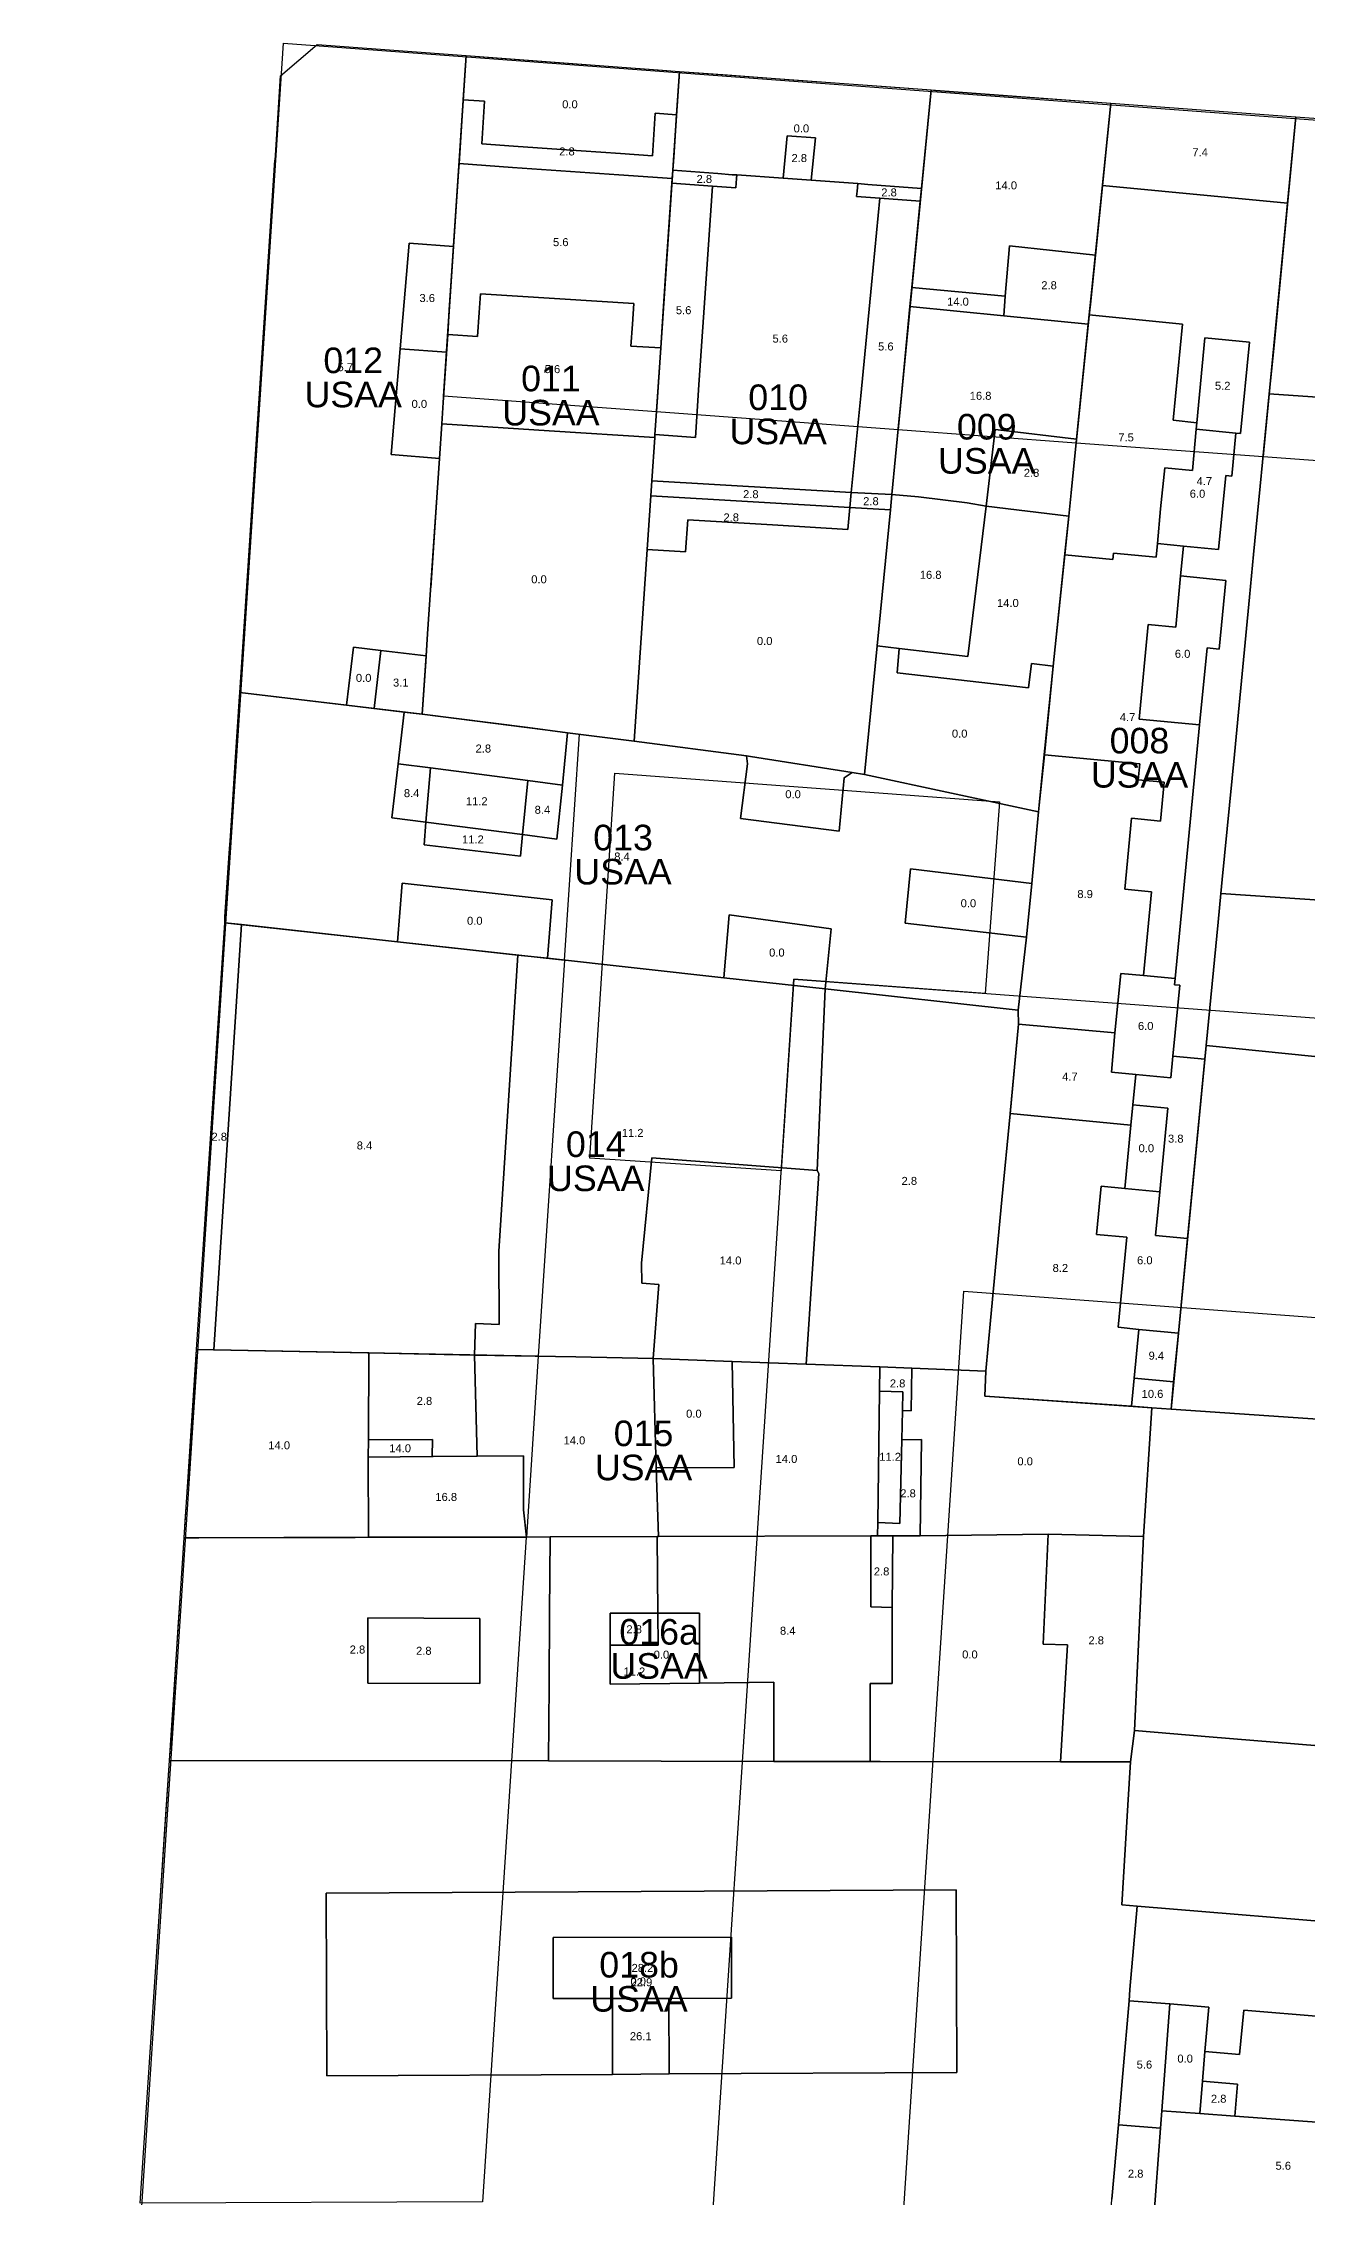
# Model space of a CAD drawing. Header units: metres. Extents: x 6369871 to 6369992, y 6169898 to 6170070.
# Drawn here: x 6369870.7 to 6369930, y 6169969.3 to 6170070.3 of the extents above; entities that cross this region are included whole.
import ezdxf
from ezdxf.enums import TextEntityAlignment as Align

# ---------------------------------------------------------------- set-up
doc = ezdxf.new("R2010")
doc.units = ezdxf.units.M
doc.linetypes.add('DASHED', pattern=[10, 5, -5])
for name, color, linetype, true_color in [('banda_minima', 1, 'Continuous', 0xe41a1c), ('ldf', 7, 'Continuous', 0x000000), ('lfi', 141, 'Continuous', 0x3579b1), ('lib', 2, 'Continuous', 0xffd306), ('manzanas', 250, 'Continuous', 0x404040), ('parcelas', 252, 'Continuous', 0x606060), ('parcelas_etiquetas', 252, 'Continuous', 0x606060), ('tejido', 8, 'Continuous', 0x808080), ('Tronera SI', 141, 'Continuous', 0x3579b1)]:
    doc.layers.add(name, color=color, linetype=linetype, true_color=true_color)
doc.styles.add('ArialBold', font='Arial.ttf')

msp = doc.modelspace()

# ---------------------------------------------------------------- linework, layer by layer
at = {"layer": 'banda_minima', "color": 1, "linetype": 'DASHED', "ltscale": 5}
for points in [[(6369879.96, 6170039.84), (6369881.86, 6170068.74), (6369883.58, 6170070.2), (6369890.57, 6170069.68), (6369888.51, 6170038.82), (6369879.96, 6170039.84)], [(6369889.5, 6170053.72), (6369890.57, 6170069.68), (6369900.57, 6170068.94), (6369899.49, 6170052.98), (6369889.5, 6170053.72)], [(6369899.49, 6170052.98), (6369900.57, 6170068.94), (6369912.36, 6170068.07), (6369910.81, 6170052.14), (6369899.49, 6170052.98)], [(6369910.81, 6170052.14), (6369912.36, 6170068.07), (6369920.79, 6170067.45), (6369919.16, 6170051.52), (6369910.81, 6170052.14)], [(6369919.16, 6170051.52), (6369920.79, 6170067.45), (6369929.46, 6170066.81), (6369927.92, 6170050.88), (6369919.16, 6170051.52)], [(6369927.92, 6170050.88), (6369929.46, 6170066.81), (6369951.51, 6170065.17), (6369950.2, 6170049.23), (6369927.92, 6170050.88)], [(6369879.25, 6170029.04), (6369879.96, 6170039.84), (6369888.51, 6170038.82), (6369895.86, 6170037.88), (6369895.16, 6170027.29), (6369879.25, 6170029.04)], [(6369893.94, 6170008.74), (6369877.93, 6170009.05), (6369879.25, 6170029.04), (6369895.17, 6170027.29), (6369893.94, 6170008.74)], [(6369893.94, 6170008.74), (6369893.39, 6170000.26), (6369877.35, 6170000.23), (6369877.93, 6170009.05), (6369893.94, 6170008.74)], [(6369876.66, 6169989.79), (6369877.35, 6170000.23), (6369893.38, 6170000.26), (6369892.69, 6169989.77), (6369876.66, 6169989.79)], [(6369891.33, 6169969.11), (6369875.29, 6169969.04), (6369876.66, 6169989.79), (6369892.69, 6169989.77), (6369891.33, 6169969.11)]]:
    msp.add_lwpolyline(points, dxfattribs=at)
at = {"layer": 'ldf'}
for points in [[(6369898.44, 6170037.55), (6369895.32, 6170037.95), (6369893.45, 6170038.19), (6369888.51, 6170038.82)], [(6369909.24, 6170036), (6369908.66, 6170036.09), (6369903.9, 6170036.84), (6369903.71, 6170036.87), (6369898.44, 6170037.55)], [(6369917.39, 6170034.24), (6369909.24, 6170036)], [(6369917.39, 6170034.24), (6369917.25, 6170032.75), (6369917.08, 6170030.88), (6369916.84, 6170028.37), (6369916.44, 6170024.95)], [(6369916.44, 6170024.95), (6369916.46, 6170024.3), (6369916.06, 6170020.09), (6369915.68, 6170016.06), (6369915.15, 6170010.4), (6369914.93, 6170008.04)], [(6369923.61, 6170006.26), (6369922.71, 6170006.32), (6369921.84, 6170006.38), (6369914.88, 6170006.86)], [(6369922.31, 6170000.29), (6369921.9, 6169991.19), (6369921.71, 6169989.73)], [(6369921.3, 6169983.02), (6369921.59, 6169987.7), (6369921.71, 6169989.73), (6369921.9, 6169991.19)], [(6369920.77, 6169968.32), (6369920.84, 6169969.23), (6369921.14, 6169972.72), (6369921.24, 6169973.82), (6369921.35, 6169975.13), (6369921.64, 6169978.53), (6369921.68, 6169979.06), (6369922.02, 6169982.96)]]:
    msp.add_lwpolyline(points, dxfattribs=at)
at = {"layer": 'lfi'}
msp.add_lwpolyline([(6369905.92, 6170026.4), (6369960.8, 6170022.32), (6369952.38, 6169941), (6369900.29, 6169940.41), (6369905.92, 6170026.4)], dxfattribs=at)
at = {"layer": 'lib'}
msp.add_lwpolyline([(6369913.9, 6170011.78), (6369950.48, 6170009.05), (6369944.87, 6169954.84), (6369910.14, 6169954.45), (6369913.9, 6170011.78)], dxfattribs=at)
at = {"layer": 'manzanas'}
msp.add_lwpolyline([(6369882, 6170070.27), (6369991.75, 6170062.1), (6369974.92, 6169899.46), (6369870.73, 6169898.29), (6369882, 6170070.27)], dxfattribs=at)
at = {"layer": 'parcelas'}
for points in [[(6369881.22, 6170058.99), (6369881.62, 6170065.02), (6369881.86, 6170068.74), (6369883.58, 6170070.2), (6369890.57, 6170069.68), (6369890.43, 6170067.61), (6369890.3, 6170065.61), (6369890.23, 6170064.62), (6369890.21, 6170064.25), (6369889.97, 6170060.73), (6369889.94, 6170060.27), (6369889.77, 6170057.76), (6369889.7, 6170056.61), (6369889.48, 6170053.42), (6369889.42, 6170052.42), (6369889.31, 6170050.8), (6369888.76, 6170042.58), (6369888.67, 6170041.29), (6369888.51, 6170038.82), (6369887.66, 6170038.92), (6369884.56, 6170039.29), (6369879.96, 6170039.84), (6369881.22, 6170058.99)], [(6369890.23, 6170064.62), (6369890.3, 6170065.61), (6369890.43, 6170067.61), (6369890.57, 6170069.68), (6369891.57, 6170069.61), (6369895.32, 6170069.33), (6369899.57, 6170069.02), (6369900.57, 6170068.94), (6369900.43, 6170066.91), (6369900.3, 6170064.92), (6369900.25, 6170064.31), (6369900.23, 6170063.92), (6369900.21, 6170063.71), (6369899.93, 6170059.59), (6369899.76, 6170056.99), (6369899.69, 6170055.99), (6369899.58, 6170054.4), (6369899.47, 6170052.79), (6369899.41, 6170051.93), (6369899.41, 6170051.79), (6369899.27, 6170049.75), (6369899.22, 6170049.05), (6369899.05, 6170046.53), (6369898.44, 6170037.55), (6369895.32, 6170037.95), (6369893.45, 6170038.19), (6369888.51, 6170038.82), (6369888.67, 6170041.29), (6369888.76, 6170042.58), (6369889.31, 6170050.8), (6369889.42, 6170052.42), (6369889.48, 6170053.42), (6369889.7, 6170056.61), (6369889.77, 6170057.76), (6369889.94, 6170060.27), (6369889.97, 6170060.73), (6369890.21, 6170064.25), (6369890.23, 6170064.62)], [(6369899.69, 6170055.99), (6369899.76, 6170056.99), (6369899.93, 6170059.59), (6369900.21, 6170063.71), (6369900.23, 6170063.92), (6369900.25, 6170064.31), (6369900.3, 6170064.92), (6369900.43, 6170066.91), (6369900.57, 6170068.94), (6369902.82, 6170068.78), (6369905.88, 6170068.55), (6369907.19, 6170068.45), (6369910.47, 6170068.21), (6369912.36, 6170068.07), (6369911.91, 6170063.46), (6369911.85, 6170062.86), (6369911.46, 6170058.81), (6369911.37, 6170057.92), (6369910.95, 6170053.6), (6369910.86, 6170052.68), (6369910.52, 6170049.11), (6369910.45, 6170048.4), (6369909.83, 6170042.02), (6369909.24, 6170036), (6369908.66, 6170036.09), (6369903.9, 6170036.84), (6369903.71, 6170036.87), (6369898.44, 6170037.55), (6369899.05, 6170046.53), (6369899.22, 6170049.05), (6369899.27, 6170049.75), (6369899.41, 6170051.79), (6369899.41, 6170051.93), (6369899.47, 6170052.79), (6369899.58, 6170054.4), (6369899.69, 6170055.99)], [(6369918.92, 6170049.19), (6369918.81, 6170048.1), (6369918.66, 6170046.65), (6369918.18, 6170041.97), (6369918.09, 6170041.07), (6369917.6, 6170036.3), (6369917.42, 6170034.55), (6369917.39, 6170034.24), (6369909.24, 6170036), (6369909.83, 6170042.02), (6369910.45, 6170048.4), (6369910.52, 6170049.11), (6369910.86, 6170052.68), (6369910.95, 6170053.6), (6369911.37, 6170057.92), (6369911.46, 6170058.81), (6369911.85, 6170062.86), (6369911.91, 6170063.46), (6369912.36, 6170068.07), (6369912.59, 6170068.05), (6369915.54, 6170067.83), (6369919.92, 6170067.51), (6369920.79, 6170067.45), (6369920.06, 6170060.33), (6369919.83, 6170058.04), (6369919.73, 6170057.09), (6369919.18, 6170051.71), (6369918.92, 6170049.19)], [(6369923.96, 6170009.81), (6369923.73, 6170007.53), (6369923.61, 6170006.26), (6369922.71, 6170006.32), (6369921.84, 6170006.38), (6369914.88, 6170006.86), (6369914.93, 6170008.04), (6369915.15, 6170010.4), (6369915.68, 6170016.06), (6369916.06, 6170020.09), (6369916.46, 6170024.3), (6369916.44, 6170024.95), (6369916.84, 6170028.37), (6369917.08, 6170030.88), (6369917.25, 6170032.75), (6369917.39, 6170034.24), (6369917.42, 6170034.55), (6369917.6, 6170036.3), (6369918.09, 6170041.07), (6369918.18, 6170041.97), (6369918.66, 6170046.65), (6369918.81, 6170048.1), (6369918.92, 6170049.19), (6369919.18, 6170051.71), (6369919.73, 6170057.09), (6369919.83, 6170058.04), (6369920.06, 6170060.33), (6369920.79, 6170067.45), (6369929.46, 6170066.81), (6369928.42, 6170055.96), (6369928.21, 6170053.83), (6369927.48, 6170046.3), (6369927.29, 6170044.31), (6369926.77, 6170038.92), (6369926.58, 6170036.93), (6369926.01, 6170031.08), (6369925.95, 6170030.41), (6369925.82, 6170029.08), (6369925.26, 6170023.3), (6369925.24, 6170023.13), (6369923.96, 6170009.81)], [(6369937.81, 6170005.28), (6369923.61, 6170006.26), (6369923.73, 6170007.53), (6369923.96, 6170009.81), (6369925.24, 6170023.13), (6369925.26, 6170023.3), (6369925.82, 6170029.08), (6369925.95, 6170030.41), (6369926.01, 6170031.08), (6369926.58, 6170036.93), (6369926.77, 6170038.92), (6369927.29, 6170044.31), (6369927.48, 6170046.3), (6369928.21, 6170053.83), (6369928.42, 6170055.96), (6369929.46, 6170066.81), (6369945.66, 6170065.61)], [(6369879.25, 6170029.04), (6369879.26, 6170029.32), (6369879.46, 6170032.31), (6369879.53, 6170033.31), (6369879.69, 6170035.82), (6369879.76, 6170036.81), (6369879.94, 6170039.65), (6369879.96, 6170039.84), (6369884.56, 6170039.29), (6369887.66, 6170038.92), (6369888.51, 6170038.82), (6369893.45, 6170038.19), (6369895.32, 6170037.95), (6369898.44, 6170037.55), (6369903.71, 6170036.87), (6369903.9, 6170036.84), (6369908.66, 6170036.09), (6369909.24, 6170036), (6369917.39, 6170034.24), (6369917.25, 6170032.75), (6369917.08, 6170030.88), (6369916.84, 6170028.37), (6369916.44, 6170024.95), (6369907.39, 6170025.95), (6369902.64, 6170026.47), (6369894.38, 6170027.38), (6369892.98, 6170027.53), (6369887.35, 6170028.15), (6369880.04, 6170028.96), (6369879.25, 6170029.04)], [(6369899.33, 6170008.63), (6369895.7, 6170008.7), (6369890.95, 6170008.79), (6369886.01, 6170008.89), (6369878.73, 6170009.04), (6369877.93, 6170009.05), (6369879.25, 6170029.04), (6369880.04, 6170028.96), (6369887.35, 6170028.15), (6369892.98, 6170027.53), (6369894.38, 6170027.38), (6369902.64, 6170026.47), (6369907.39, 6170025.95), (6369916.44, 6170024.95), (6369916.46, 6170024.3), (6369916.06, 6170020.09), (6369915.68, 6170016.06), (6369915.15, 6170010.4), (6369914.93, 6170008.04), (6369911.46, 6170008.17), (6369909.96, 6170008.23), (6369906.5, 6170008.36), (6369903.04, 6170008.49), (6369899.33, 6170008.63)], [(6369890.95, 6170008.79), (6369895.7, 6170008.7), (6369899.33, 6170008.63), (6369903.04, 6170008.49), (6369906.5, 6170008.36), (6369909.96, 6170008.23), (6369911.46, 6170008.17), (6369914.93, 6170008.04), (6369914.88, 6170006.86), (6369921.84, 6170006.38), (6369922.71, 6170006.32), (6369922.31, 6170000.29), (6369917.85, 6170000.4), (6369911.85, 6170000.32), (6369910.56, 6170000.32), (6369909.85, 6170000.32), (6369909.54, 6170000.31), (6369899.58, 6170000.28), (6369894.51, 6170000.27), (6369893.39, 6170000.26), (6369889.09, 6170000.25), (6369885.98, 6170000.25), (6369878.04, 6170000.23), (6369877.35, 6170000.23), (6369877.4, 6170001.01), (6369877.55, 6170003.23), (6369877.89, 6170008.42), (6369877.93, 6170009.05), (6369878.73, 6170009.04), (6369886.01, 6170008.89), (6369890.95, 6170008.79)], [(6369942.91, 6169989.46), (6369925.39, 6169990.9), (6369921.9, 6169991.19), (6369922.31, 6170000.29), (6369922.71, 6170006.32), (6369923.61, 6170006.26), (6369937.81, 6170005.28)], [(6369876.66, 6169989.79), (6369876.73, 6169990.79), (6369876.94, 6169993.99), (6369877.07, 6169996.03), (6369877.28, 6169999.23), (6369877.35, 6170000.23), (6369878.04, 6170000.23), (6369885.98, 6170000.25), (6369889.09, 6170000.25), (6369893.39, 6170000.26), (6369894.51, 6170000.27), (6369899.58, 6170000.28), (6369909.54, 6170000.31), (6369909.85, 6170000.32), (6369910.56, 6170000.32), (6369911.85, 6170000.32), (6369917.85, 6170000.4), (6369922.31, 6170000.29), (6369921.9, 6169991.19), (6369921.71, 6169989.73), (6369918.42, 6169989.73), (6369909.97, 6169989.74), (6369909.5, 6169989.74), (6369909.35, 6169989.74), (6369904.99, 6169989.75), (6369894.43, 6169989.77), (6369876.66, 6169989.79)], [(6369921.59, 6169987.7), (6369921.71, 6169989.73), (6369921.9, 6169991.19), (6369925.39, 6169990.9), (6369942.91, 6169989.46)], [(6369875.29, 6169969.04), (6369876.13, 6169981.76), (6369876.43, 6169986.34), (6369876.66, 6169989.79), (6369894.43, 6169989.77), (6369904.99, 6169989.75), (6369909.35, 6169989.74), (6369909.5, 6169989.74), (6369909.97, 6169989.74), (6369918.42, 6169989.73), (6369921.71, 6169989.73)], [(6369921.71, 6169989.73), (6369921.59, 6169987.7), (6369921.3, 6169983.02), (6369922.02, 6169982.96), (6369921.68, 6169979.06), (6369921.64, 6169978.53), (6369921.35, 6169975.13), (6369921.24, 6169973.82), (6369921.14, 6169972.72), (6369920.84, 6169969.23)], [(6369933, 6169982.05), (6369922.02, 6169982.96), (6369921.3, 6169983.02), (6369921.59, 6169987.7)], [(6369920.84, 6169969.23), (6369921.14, 6169972.72), (6369921.24, 6169973.82), (6369921.35, 6169975.13), (6369921.64, 6169978.53), (6369921.68, 6169979.06), (6369922.02, 6169982.96), (6369933, 6169982.05), (6369939.12, 6169981.54), (6369942.08, 6169981.29), (6369942.44, 6169981.26), (6369944.98, 6169981.05), (6369947.57, 6169980.83), (6369967.97, 6169979.14), (6369968.93, 6169979.06), (6369975.8, 6169978.49), (6369978.34, 6169978.28), (6369980, 6169978.14), (6369982.88, 6169977.99), (6369982.49, 6169974.19), (6369981.73, 6169966.91)]]:
    msp.add_lwpolyline(points, dxfattribs=at)
at = {"layer": 'tejido'}
for points in [[(6369890.21, 6170064.25), (6369889.97, 6170060.73), (6369887.89, 6170060.89), (6369887.47, 6170055.94), (6369887.05, 6170050.99), (6369889.31, 6170050.8), (6369888.76, 6170042.58), (6369888.69, 6170041.55), (6369886.57, 6170041.8), (6369885.28, 6170041.96), (6369884.95, 6170039.24), (6369879.96, 6170039.84), (6369881.22, 6170058.99), (6369881.62, 6170065.02), (6369881.86, 6170068.74), (6369883.58, 6170070.2), (6369890.57, 6170069.68), (6369890.43, 6170067.61), (6369890.3, 6170065.61), (6369890.23, 6170064.62), (6369890.21, 6170064.25)], [(6369900.57, 6170068.94), (6369900.43, 6170066.91), (6369899.43, 6170066.98), (6369899.3, 6170064.99), (6369897.8, 6170065.09), (6369895.03, 6170065.28), (6369892.79, 6170065.44), (6369891.3, 6170065.54), (6369891.43, 6170067.54), (6369890.43, 6170067.61), (6369890.57, 6170069.68), (6369891.57, 6170069.61), (6369895.32, 6170069.33), (6369899.57, 6170069.02), (6369900.57, 6170068.94)], [(6369912.36, 6170068.07), (6369911.91, 6170063.46), (6369910.02, 6170063.6), (6369909.39, 6170063.64), (6369908.92, 6170063.68), (6369906.74, 6170063.84), (6369906.94, 6170065.83), (6369905.62, 6170065.92), (6369905.43, 6170063.93), (6369903.25, 6170064.09), (6369903.03, 6170064.1), (6369902.37, 6170064.15), (6369900.25, 6170064.31), (6369900.3, 6170064.92), (6369900.43, 6170066.91), (6369900.57, 6170068.94), (6369902.82, 6170068.78), (6369905.88, 6170068.55), (6369907.19, 6170068.45), (6369910.47, 6170068.21), (6369912.36, 6170068.07)], [(6369900.43, 6170066.91), (6369900.3, 6170064.92), (6369900.25, 6170064.31), (6369900.23, 6170063.92), (6369897.73, 6170064.09), (6369892.73, 6170064.44), (6369890.23, 6170064.62), (6369890.3, 6170065.61), (6369890.43, 6170067.61), (6369891.43, 6170067.54), (6369891.3, 6170065.54), (6369892.79, 6170065.44), (6369895.03, 6170065.28), (6369897.8, 6170065.09), (6369899.3, 6170064.99), (6369899.43, 6170066.98), (6369900.43, 6170066.91)], [(6369920.79, 6170067.45), (6369920.39, 6170063.6), (6369920.06, 6170060.33), (6369916.03, 6170060.77), (6369915.84, 6170058.41), (6369911.46, 6170058.81), (6369911.85, 6170062.86), (6369911.91, 6170063.46), (6369912.36, 6170068.07), (6369912.59, 6170068.05), (6369915.55, 6170067.83), (6369919.92, 6170067.51), (6369920.79, 6170067.45)], [(6369929.07, 6170062.76), (6369920.39, 6170063.6), (6369920.79, 6170067.45), (6369929.46, 6170066.81), (6369929.07, 6170062.76)], [(6369940.85, 6170052.96), (6369928.21, 6170053.83), (6369928.42, 6170055.96), (6369929.07, 6170062.76), (6369929.46, 6170066.81), (6369945.66, 6170065.61)], [(6369906.74, 6170063.84), (6369905.43, 6170063.93), (6369905.62, 6170065.92), (6369906.94, 6170065.83), (6369906.74, 6170063.84)], [(6369900.23, 6170063.92), (6369900.21, 6170063.71), (6369899.93, 6170059.59), (6369899.76, 6170056.99), (6369899.69, 6170055.99), (6369898.29, 6170056.07), (6369898.36, 6170057.1), (6369898.43, 6170058.07), (6369891.23, 6170058.52), (6369891.17, 6170057.65), (6369891.09, 6170056.52), (6369889.7, 6170056.61), (6369889.77, 6170057.76), (6369889.94, 6170060.27), (6369889.97, 6170060.73), (6369890.21, 6170064.25), (6369890.23, 6170064.62), (6369892.73, 6170064.44), (6369897.73, 6170064.09), (6369900.23, 6170063.92)], [(6369903.25, 6170064.09), (6369903.24, 6170063.92), (6369903.21, 6170063.49), (6369902.11, 6170063.57), (6369900.21, 6170063.71), (6369900.23, 6170063.92), (6369900.25, 6170064.31), (6369902.37, 6170064.15), (6369903.03, 6170064.1), (6369903.25, 6170064.09)], [(6369905.43, 6170063.93), (6369906.74, 6170063.84), (6369908.92, 6170063.68), (6369908.89, 6170063.33), (6369908.86, 6170063.08), (6369909.96, 6170063), (6369909.56, 6170058.94), (6369909.06, 6170053.73), (6369908.62, 6170049.2), (6369899.27, 6170049.75), (6369899.41, 6170051.79), (6369899.41, 6170051.93), (6369901.31, 6170051.79), (6369901.48, 6170054.26), (6369901.83, 6170059.46), (6369902.11, 6170063.57), (6369903.21, 6170063.49), (6369903.24, 6170063.92), (6369903.25, 6170064.09), (6369905.43, 6170063.93)], [(6369902.11, 6170063.57), (6369901.83, 6170059.46), (6369901.48, 6170054.26), (6369901.31, 6170051.79), (6369899.41, 6170051.93), (6369899.47, 6170052.79), (6369899.58, 6170054.4), (6369899.69, 6170055.99), (6369899.76, 6170056.99), (6369899.93, 6170059.59), (6369900.21, 6170063.71), (6369902.11, 6170063.57)], [(6369911.91, 6170063.46), (6369911.85, 6170062.86), (6369909.96, 6170063), (6369908.86, 6170063.08), (6369908.89, 6170063.33), (6369908.92, 6170063.68), (6369909.39, 6170063.64), (6369910.02, 6170063.6), (6369911.91, 6170063.46)], [(6369925.2, 6170022.66), (6369923.7, 6170022.8), (6369924.02, 6170026.12), (6369923.77, 6170026.14), (6369923.8, 6170026.43), (6369924.95, 6170038.32), (6369925.3, 6170041.93), (6369925.87, 6170041.87), (6369926.18, 6170045.09), (6369924.06, 6170045.3), (6369924.2, 6170046.7), (6369925.84, 6170046.54), (6369926.18, 6170050), (6369926.46, 6170049.97), (6369926.65, 6170051.99), (6369926.86, 6170051.97), (6369927.28, 6170056.25), (6369925.2, 6170056.45), (6369924.82, 6170052.48), (6369923.71, 6170052.59), (6369924.14, 6170057.1), (6369919.77, 6170057.53), (6369920.06, 6170060.33), (6369920.39, 6170063.6), (6369929.07, 6170062.76), (6369928.42, 6170055.96), (6369928.21, 6170053.83), (6369927.48, 6170046.3), (6369927.29, 6170044.31), (6369926.77, 6170038.92), (6369926.58, 6170036.93), (6369926.01, 6170031.08), (6369925.95, 6170030.41), (6369925.82, 6170029.08), (6369925.26, 6170023.3), (6369925.2, 6170022.66)], [(6369911.85, 6170062.86), (6369911.46, 6170058.81), (6369911.37, 6170057.92), (6369910.95, 6170053.6), (6369910.86, 6170052.68), (6369910.52, 6170049.11), (6369908.62, 6170049.2), (6369909.06, 6170053.73), (6369909.56, 6170058.94), (6369909.96, 6170063), (6369911.85, 6170062.86)], [(6369889.64, 6170055.79), (6369887.47, 6170055.94), (6369887.89, 6170060.89), (6369889.97, 6170060.73), (6369889.94, 6170060.27), (6369889.77, 6170057.76), (6369889.7, 6170056.61), (6369889.64, 6170055.79)], [(6369920.06, 6170060.33), (6369919.77, 6170057.53), (6369919.73, 6170057.09), (6369915.77, 6170057.48), (6369915.84, 6170058.41), (6369916.03, 6170060.77), (6369920.06, 6170060.33)], [(6369899.69, 6170055.99), (6369899.58, 6170054.4), (6369899.47, 6170052.79), (6369899.41, 6170051.93), (6369899.41, 6170051.79), (6369894.45, 6170052.1), (6369889.42, 6170052.42), (6369889.48, 6170053.42), (6369889.7, 6170056.61), (6369891.09, 6170056.52), (6369891.17, 6170057.65), (6369891.23, 6170058.52), (6369898.43, 6170058.07), (6369898.36, 6170057.1), (6369898.29, 6170056.07), (6369899.69, 6170055.99)], [(6369915.84, 6170058.41), (6369915.77, 6170057.48), (6369911.37, 6170057.92), (6369911.46, 6170058.81), (6369915.84, 6170058.41)], [(6369915.77, 6170057.48), (6369919.73, 6170057.09), (6369919.18, 6170051.71), (6369915.5, 6170052.14), (6369915.37, 6170052.16), (6369914.94, 6170048.57), (6369914.05, 6170048.72), (6369911.77, 6170049), (6369910.52, 6170049.11), (6369910.86, 6170052.68), (6369910.95, 6170053.6), (6369911.37, 6170057.92), (6369915.77, 6170057.48)], [(6369924.79, 6170052.17), (6369924.61, 6170050.24), (6369923.31, 6170050.37), (6369923.12, 6170048.44), (6369922.97, 6170046.82), (6369922.91, 6170046.18), (6369920.91, 6170046.37), (6369920.88, 6170046.07), (6369918.63, 6170046.29), (6369918.81, 6170048.1), (6369918.92, 6170049.19), (6369919.18, 6170051.71), (6369919.73, 6170057.09), (6369919.77, 6170057.53), (6369924.14, 6170057.1), (6369923.71, 6170052.59), (6369924.82, 6170052.48), (6369924.79, 6170052.17)], [(6369926.65, 6170051.99), (6369924.79, 6170052.17), (6369924.82, 6170052.48), (6369925.2, 6170056.45), (6369927.28, 6170056.25), (6369926.86, 6170051.97), (6369926.65, 6170051.99)], [(6369889.64, 6170055.79), (6369889.48, 6170053.42), (6369889.42, 6170052.42), (6369889.31, 6170050.8), (6369887.05, 6170050.99), (6369887.47, 6170055.94), (6369889.64, 6170055.79)], [(6369938.89, 6170032.56), (6369933.61, 6170033.07), (6369933.35, 6170029.91), (6369925.95, 6170030.41), (6369926.01, 6170031.08), (6369926.58, 6170036.93), (6369926.77, 6170038.92), (6369927.29, 6170044.31), (6369927.48, 6170046.3), (6369928.21, 6170053.83), (6369940.85, 6170052.96), (6369938.89, 6170032.56)], [(6369899.41, 6170051.79), (6369899.27, 6170049.75), (6369899.22, 6170049.05), (6369899.05, 6170046.53), (6369898.44, 6170037.55), (6369895.32, 6170037.95), (6369893.45, 6170038.19), (6369888.51, 6170038.82), (6369888.69, 6170041.55), (6369888.76, 6170042.58), (6369889.31, 6170050.8), (6369889.42, 6170052.42), (6369894.45, 6170052.1), (6369899.41, 6170051.79)], [(6369919.18, 6170051.71), (6369918.92, 6170049.19), (6369918.81, 6170048.1), (6369914.94, 6170048.57), (6369915.37, 6170052.16), (6369915.5, 6170052.14), (6369919.18, 6170051.71)], [(6369926.65, 6170051.99), (6369926.46, 6170049.97), (6369926.18, 6170050), (6369925.84, 6170046.54), (6369924.2, 6170046.7), (6369922.97, 6170046.82), (6369923.12, 6170048.44), (6369923.31, 6170050.37), (6369924.61, 6170050.24), (6369924.79, 6170052.17), (6369926.65, 6170051.99)], [(6369908.55, 6170048.51), (6369908.45, 6170047.48), (6369904.93, 6170047.69), (6369900.95, 6170047.92), (6369900.85, 6170046.42), (6369899.05, 6170046.53), (6369899.22, 6170049.05), (6369908.55, 6170048.51)], [(6369908.62, 6170049.2), (6369908.55, 6170048.51), (6369899.22, 6170049.05), (6369899.27, 6170049.75), (6369908.62, 6170049.2)], [(6369910.52, 6170049.11), (6369910.45, 6170048.4), (6369908.55, 6170048.51), (6369908.62, 6170049.2), (6369910.52, 6170049.11)], [(6369914.94, 6170048.57), (6369914.08, 6170041.53), (6369910.87, 6170041.9), (6369909.83, 6170042.02), (6369910.45, 6170048.4), (6369910.52, 6170049.11), (6369911.77, 6170049), (6369914.05, 6170048.72), (6369914.94, 6170048.57)], [(6369910.45, 6170048.4), (6369909.83, 6170042.02), (6369909.24, 6170036), (6369908.66, 6170036.09), (6369903.9, 6170036.84), (6369903.71, 6170036.87), (6369898.44, 6170037.55), (6369899.05, 6170046.53), (6369900.85, 6170046.42), (6369900.95, 6170047.92), (6369904.93, 6170047.69), (6369908.45, 6170047.48), (6369908.55, 6170048.51), (6369910.45, 6170048.4)], [(6369918.81, 6170048.1), (6369918.63, 6170046.29), (6369918.18, 6170041.97), (6369918.09, 6170041.07), (6369917.06, 6170041.19), (6369916.92, 6170040.06), (6369910.77, 6170040.76), (6369910.87, 6170041.9), (6369914.08, 6170041.53), (6369914.94, 6170048.57), (6369918.81, 6170048.1)], [(6369923.8, 6170026.43), (6369922.32, 6170026.57), (6369922.69, 6170030.5), (6369921.45, 6170030.62), (6369921.76, 6170033.94), (6369923.11, 6170033.81), (6369923.28, 6170035.63), (6369922.07, 6170035.75), (6369922.14, 6170036.49), (6369917.67, 6170036.91), (6369918.09, 6170041.07), (6369918.18, 6170041.97), (6369918.63, 6170046.29), (6369920.88, 6170046.07), (6369920.91, 6170046.37), (6369922.91, 6170046.18), (6369922.97, 6170046.82), (6369924.2, 6170046.7), (6369924.06, 6170045.3), (6369923.83, 6170042.9), (6369922.54, 6170043.02), (6369922.11, 6170038.59), (6369924.95, 6170038.32), (6369923.8, 6170026.43)], [(6369924.95, 6170038.32), (6369922.11, 6170038.59), (6369922.54, 6170043.02), (6369923.83, 6170042.9), (6369924.06, 6170045.3), (6369926.18, 6170045.09), (6369925.87, 6170041.87), (6369925.3, 6170041.93), (6369924.95, 6170038.32)], [(6369886.57, 6170041.8), (6369886.25, 6170039.09), (6369884.95, 6170039.24), (6369885.28, 6170041.96), (6369886.57, 6170041.8)], [(6369910.87, 6170041.9), (6369910.77, 6170040.76), (6369916.92, 6170040.06), (6369917.06, 6170041.19), (6369918.09, 6170041.07), (6369917.67, 6170036.91), (6369917.42, 6170034.55), (6369917.39, 6170034.24), (6369909.24, 6170036), (6369909.83, 6170042.02), (6369910.87, 6170041.9)], [(6369886.25, 6170039.09), (6369886.57, 6170041.8), (6369888.69, 6170041.55), (6369888.51, 6170038.82), (6369887.66, 6170038.92), (6369886.25, 6170039.09)], [(6369884.95, 6170039.24), (6369886.25, 6170039.09), (6369887.66, 6170038.92), (6369887.38, 6170036.49), (6369887.08, 6170033.96), (6369888.68, 6170033.76), (6369888.59, 6170032.69), (6369893.11, 6170032.16), (6369893.21, 6170033.18), (6369894.82, 6170032.97), (6369895.08, 6170035.5), (6369895.32, 6170037.95), (6369898.44, 6170037.55), (6369903.71, 6170036.87), (6369903.76, 6170036.49), (6369903.43, 6170033.93), (6369908.05, 6170033.34), (6369908.28, 6170035.84), (6369908.66, 6170036.09), (6369909.24, 6170036), (6369917.39, 6170034.24), (6369917.25, 6170032.75), (6369917.08, 6170030.88), (6369911.4, 6170031.57), (6369911.14, 6170029.03), (6369916.84, 6170028.37), (6369916.44, 6170024.95), (6369907.39, 6170025.95), (6369907.68, 6170028.76), (6369902.89, 6170029.42), (6369902.64, 6170026.47), (6369894.38, 6170027.38), (6369894.59, 6170030.12), (6369887.56, 6170030.9), (6369887.35, 6170028.15), (6369880.04, 6170028.96), (6369879.25, 6170029.04), (6369879.26, 6170029.32), (6369879.46, 6170032.31), (6369879.53, 6170033.31), (6369879.69, 6170035.82), (6369879.76, 6170036.81), (6369879.94, 6170039.65), (6369879.96, 6170039.84), (6369884.95, 6170039.24)], [(6369888.51, 6170038.82), (6369893.45, 6170038.19), (6369895.32, 6170037.95), (6369895.08, 6170035.49), (6369893.45, 6170035.71), (6369888.89, 6170036.3), (6369887.38, 6170036.49), (6369887.66, 6170038.92), (6369888.51, 6170038.82)], [(6369916.46, 6170024.3), (6369916.44, 6170024.95), (6369916.84, 6170028.37), (6369917.08, 6170030.88), (6369917.25, 6170032.75), (6369917.39, 6170034.24), (6369917.42, 6170034.55), (6369917.67, 6170036.91), (6369922.14, 6170036.49), (6369922.07, 6170035.75), (6369923.28, 6170035.63), (6369923.11, 6170033.81), (6369921.76, 6170033.94), (6369921.45, 6170030.62), (6369922.69, 6170030.5), (6369922.32, 6170026.57), (6369921.25, 6170026.67), (6369920.98, 6170023.88), (6369916.46, 6170024.3)], [(6369888.89, 6170036.3), (6369888.68, 6170033.76), (6369887.08, 6170033.96), (6369887.38, 6170036.49), (6369888.89, 6170036.3)], [(6369893.45, 6170035.71), (6369893.21, 6170033.18), (6369888.68, 6170033.76), (6369888.89, 6170036.3), (6369893.45, 6170035.71)], [(6369908.66, 6170036.09), (6369908.28, 6170035.84), (6369908.05, 6170033.34), (6369903.43, 6170033.93), (6369903.76, 6170036.49), (6369903.71, 6170036.87), (6369903.9, 6170036.84), (6369908.66, 6170036.09)], [(6369895.08, 6170035.49), (6369894.82, 6170032.97), (6369893.21, 6170033.18), (6369893.45, 6170035.71), (6369895.08, 6170035.49)], [(6369893.21, 6170033.18), (6369893.11, 6170032.16), (6369888.59, 6170032.69), (6369888.68, 6170033.76), (6369893.21, 6170033.18)], [(6369894.38, 6170027.38), (6369892.98, 6170027.53), (6369887.35, 6170028.15), (6369887.56, 6170030.9), (6369894.59, 6170030.12), (6369894.38, 6170027.38)], [(6369917.08, 6170030.88), (6369916.84, 6170028.37), (6369911.14, 6170029.03), (6369911.4, 6170031.57), (6369917.08, 6170030.88)], [(6369933.35, 6170029.91), (6369933.28, 6170029.08), (6369938.46, 6170028.58), (6369938.13, 6170024.55), (6369937.92, 6170022.01), (6369925.26, 6170023.3), (6369925.82, 6170029.08), (6369925.95, 6170030.41), (6369933.35, 6170029.91)], [(6369880.04, 6170028.96), (6369878.73, 6170009.04), (6369877.93, 6170009.05), (6369879.25, 6170029.04), (6369880.04, 6170028.96)], [(6369887.35, 6170028.15), (6369892.98, 6170027.53), (6369892.1, 6170013.66), (6369892.1, 6170013.55), (6369892.11, 6170010.22), (6369891, 6170010.27), (6369890.95, 6170008.79), (6369886.01, 6170008.89), (6369878.73, 6170009.04), (6369880.04, 6170028.96), (6369887.35, 6170028.15)], [(6369907.39, 6170025.95), (6369902.64, 6170026.47), (6369902.89, 6170029.42), (6369907.68, 6170028.76), (6369907.39, 6170025.95)], [(6369894.38, 6170027.38), (6369902.64, 6170026.47), (6369907.39, 6170025.95), (6369907.02, 6170017.43), (6369899.27, 6170018.03), (6369898.79, 6170013.1), (6369898.8, 6170012.16), (6369899.6, 6170012.1), (6369899.33, 6170008.63), (6369895.7, 6170008.7), (6369890.95, 6170008.79), (6369891, 6170010.27), (6369892.11, 6170010.22), (6369892.1, 6170013.55), (6369892.1, 6170013.66), (6369892.98, 6170027.53), (6369894.38, 6170027.38)], [(6369916.44, 6170024.95), (6369916.46, 6170024.3), (6369916.06, 6170020.09), (6369915.68, 6170016.06), (6369915.15, 6170010.4), (6369914.93, 6170008.04), (6369911.46, 6170008.17), (6369909.96, 6170008.23), (6369906.5, 6170008.36), (6369907.1, 6170017.29), (6369907.02, 6170017.43), (6369907.39, 6170025.95), (6369916.44, 6170024.95)], [(6369922.32, 6170026.57), (6369923.8, 6170026.43), (6369923.77, 6170026.14), (6369924.02, 6170026.12), (6369923.7, 6170022.8), (6369923.6, 6170021.78), (6369921.96, 6170021.94), (6369920.81, 6170022.05), (6369920.98, 6170023.88), (6369921.25, 6170026.67), (6369922.32, 6170026.57)], [(6369921.96, 6170021.94), (6369921.82, 6170020.52), (6369921.73, 6170019.56), (6369916.07, 6170020.1), (6369916.46, 6170024.3), (6369920.98, 6170023.88), (6369920.81, 6170022.05), (6369921.96, 6170021.94)], [(6369948.08, 6170023.59), (6369947.75, 6170019.48), (6369947.4, 6170015.3), (6369946.46, 6170003.81), (6369937.75, 6170004.38), (6369937.81, 6170005.28), (6369923.61, 6170006.26), (6369923.73, 6170007.53), (6369923.96, 6170009.81), (6369924.38, 6170014.25), (6369925.2, 6170022.66), (6369925.26, 6170023.3), (6369937.92, 6170022.01), (6369938.13, 6170024.55), (6369948.08, 6170023.59)], [(6369923.08, 6170016.43), (6369923.46, 6170020.36), (6369921.82, 6170020.52), (6369921.96, 6170021.94), (6369923.6, 6170021.78), (6369923.7, 6170022.8), (6369925.2, 6170022.66), (6369924.38, 6170014.25), (6369922.88, 6170014.39), (6369923.08, 6170016.43)], [(6369922.1, 6170009.99), (6369921.88, 6170007.71), (6369921.76, 6170006.39), (6369914.88, 6170006.86), (6369914.93, 6170008.04), (6369915.15, 6170010.4), (6369915.68, 6170016.06), (6369916.06, 6170020.09), (6369916.07, 6170020.1), (6369921.73, 6170019.56), (6369921.44, 6170016.59), (6369920.33, 6170016.7), (6369920.12, 6170014.44), (6369921.54, 6170014.31), (6369921.13, 6170010.09), (6369922.1, 6170009.99)], [(6369923.08, 6170016.43), (6369921.44, 6170016.59), (6369921.73, 6170019.56), (6369921.82, 6170020.52), (6369923.46, 6170020.36), (6369923.08, 6170016.43)], [(6369907.02, 6170017.43), (6369907.1, 6170017.29), (6369906.5, 6170008.36), (6369903.04, 6170008.49), (6369899.33, 6170008.63), (6369899.6, 6170012.1), (6369898.8, 6170012.16), (6369898.79, 6170013.1), (6369899.27, 6170018.03), (6369907.02, 6170017.43)], [(6369921.44, 6170016.59), (6369923.08, 6170016.43), (6369922.88, 6170014.39), (6369924.38, 6170014.25), (6369923.96, 6170009.81), (6369922.1, 6170009.99), (6369921.13, 6170010.09), (6369921.54, 6170014.31), (6369920.12, 6170014.44), (6369920.33, 6170016.7), (6369921.44, 6170016.59)], [(6369923.74, 6170007.53), (6369921.88, 6170007.71), (6369922.1, 6170009.99), (6369923.96, 6170009.81), (6369923.74, 6170007.53)], [(6369878.73, 6170009.04), (6369886.01, 6170008.89), (6369885.98, 6170004.81), (6369885.97, 6170004.01), (6369885.98, 6170000.25), (6369878.04, 6170000.23), (6369877.35, 6170000.23), (6369877.4, 6170001.01), (6369877.55, 6170003.23), (6369877.89, 6170008.42), (6369877.93, 6170009.05), (6369878.73, 6170009.04)], [(6369890.95, 6170008.79), (6369891.08, 6170004.05), (6369889.02, 6170004.03), (6369888.97, 6170004.03), (6369888.98, 6170004.83), (6369885.98, 6170004.81), (6369886.01, 6170008.89), (6369890.95, 6170008.79)], [(6369899.33, 6170008.63), (6369899.48, 6170003.51), (6369899.58, 6170000.28), (6369899.52, 6170000.28), (6369894.51, 6170000.27), (6369893.39, 6170000.26), (6369893.26, 6170001.53), (6369893.25, 6170004.06), (6369891.08, 6170004.05), (6369890.95, 6170008.79), (6369895.7, 6170008.7), (6369899.33, 6170008.63)], [(6369903.04, 6170008.49), (6369903.13, 6170003.52), (6369899.48, 6170003.51), (6369899.33, 6170008.63), (6369903.04, 6170008.49)], [(6369906.5, 6170008.36), (6369909.96, 6170008.23), (6369909.94, 6170007.1), (6369909.86, 6170000.94), (6369909.85, 6170000.32), (6369909.54, 6170000.31), (6369899.58, 6170000.28), (6369899.48, 6170003.51), (6369903.13, 6170003.52), (6369903.04, 6170008.49), (6369906.5, 6170008.36)], [(6369911.46, 6170008.17), (6369911.43, 6170006.17), (6369911.02, 6170006.19), (6369911.03, 6170007.07), (6369909.94, 6170007.1), (6369909.96, 6170008.23), (6369911.46, 6170008.17)], [(6369914.93, 6170008.04), (6369914.88, 6170006.86), (6369921.76, 6170006.39), (6369922.71, 6170006.32), (6369922.31, 6170000.29), (6369917.85, 6170000.4), (6369911.85, 6170000.32), (6369911.91, 6170004.83), (6369910.99, 6170004.81), (6369911.02, 6170006.19), (6369911.43, 6170006.17), (6369911.46, 6170008.17), (6369914.93, 6170008.04)], [(6369923.74, 6170007.53), (6369923.61, 6170006.26), (6369922.71, 6170006.32), (6369921.76, 6170006.39), (6369921.88, 6170007.71), (6369923.74, 6170007.53)], [(6369911.02, 6170006.19), (6369910.99, 6170004.81), (6369910.9, 6170000.89), (6369909.86, 6170000.94), (6369909.94, 6170007.1), (6369911.03, 6170007.07), (6369911.02, 6170006.19)], [(6369923.61, 6170006.26), (6369937.81, 6170005.28), (6369937.75, 6170004.38), (6369946.46, 6170003.81), (6369950.46, 6170003.54), (6369954.28, 6170003.29), (6369958.58, 6170003), (6369959.57, 6170002.94), (6369959.85, 6170002.92), (6369958.64, 6169988.17), (6369956.46, 6169988.35), (6369954.97, 6169988.47), (6369950.1, 6169988.87), (6369942.91, 6169989.46), (6369925.39, 6169990.9), (6369921.9, 6169991.19), (6369922.31, 6170000.29), (6369922.71, 6170006.32), (6369923.61, 6170006.26)], [(6369888.97, 6170004.03), (6369885.97, 6170004.01), (6369885.98, 6170004.81), (6369888.98, 6170004.83), (6369888.97, 6170004.03)], [(6369911.85, 6170000.32), (6369910.56, 6170000.32), (6369909.85, 6170000.32), (6369909.86, 6170000.94), (6369910.9, 6170000.89), (6369910.99, 6170004.81), (6369911.91, 6170004.83), (6369911.85, 6170000.32)], [(6369888.97, 6170004.03), (6369889.02, 6170004.03), (6369891.08, 6170004.05), (6369893.25, 6170004.06), (6369893.26, 6170001.53), (6369893.39, 6170000.26), (6369889.09, 6170000.25), (6369885.98, 6170000.25), (6369885.97, 6170004.01), (6369888.97, 6170004.03)], [(6369885.98, 6170000.25), (6369889.09, 6170000.25), (6369893.39, 6170000.26), (6369894.51, 6170000.27), (6369894.48, 6169996.7), (6369894.46, 6169993.34), (6369894.43, 6169989.77), (6369876.66, 6169989.79), (6369876.73, 6169990.79), (6369876.94, 6169993.99), (6369877.07, 6169996.03), (6369877.28, 6169999.23), (6369877.35, 6170000.23), (6369878.04, 6170000.23), (6369885.98, 6170000.25)], [(6369899.52, 6170000.28), (6369899.55, 6169996.69), (6369897.32, 6169996.7), (6369897.32, 6169995.2), (6369897.32, 6169993.37), (6369901.51, 6169993.42), (6369904.99, 6169993.46), (6369904.99, 6169989.75), (6369894.43, 6169989.77), (6369894.46, 6169993.34), (6369894.48, 6169996.7), (6369894.51, 6170000.27), (6369899.52, 6170000.28)], [(6369899.58, 6170000.28), (6369909.54, 6170000.31), (6369909.53, 6169996.99), (6369910.54, 6169996.96), (6369910.53, 6169993.39), (6369909.51, 6169993.39), (6369909.5, 6169989.74), (6369909.35, 6169989.74), (6369904.99, 6169989.75), (6369904.99, 6169993.46), (6369901.51, 6169993.42), (6369901.5, 6169996.69), (6369899.55, 6169996.69), (6369899.52, 6170000.28), (6369899.58, 6170000.28)], [(6369911.85, 6170000.32), (6369917.85, 6170000.4), (6369917.62, 6169995.24), (6369918.76, 6169995.21), (6369918.42, 6169989.73), (6369909.97, 6169989.74), (6369909.5, 6169989.74), (6369909.51, 6169993.39), (6369910.53, 6169993.39), (6369910.54, 6169996.96), (6369910.56, 6170000.32), (6369911.85, 6170000.32)], [(6369909.85, 6170000.32), (6369910.56, 6170000.32), (6369910.54, 6169996.96), (6369909.53, 6169996.99), (6369909.54, 6170000.31), (6369909.85, 6170000.32)], [(6369922.31, 6170000.29), (6369921.9, 6169991.19), (6369921.71, 6169989.73), (6369918.42, 6169989.73), (6369918.76, 6169995.21), (6369917.62, 6169995.24), (6369917.85, 6170000.4), (6369922.31, 6170000.29)], [(6369899.55, 6169996.69), (6369899.57, 6169995.19), (6369897.32, 6169995.2), (6369897.32, 6169996.7), (6369899.55, 6169996.69)], [(6369901.51, 6169993.42), (6369897.32, 6169993.37), (6369897.32, 6169995.2), (6369899.57, 6169995.19), (6369899.55, 6169996.69), (6369901.5, 6169996.69), (6369901.51, 6169993.42)], [(6369885.95, 6169993.41), (6369891.2, 6169993.39), (6369891.2, 6169996.44), (6369885.96, 6169996.47), (6369885.95, 6169993.41)], [(6369891.2, 6169996.44), (6369891.2, 6169993.39), (6369885.95, 6169993.41), (6369885.96, 6169996.47), (6369891.2, 6169996.44)], [(6369942.91, 6169989.46), (6369942.44, 6169981.26), (6369942.08, 6169981.29), (6369939.12, 6169981.54), (6369933, 6169982.05), (6369922.02, 6169982.96), (6369921.3, 6169983.02), (6369921.59, 6169987.7), (6369921.71, 6169989.73), (6369921.9, 6169991.19), (6369925.39, 6169990.9), (6369942.91, 6169989.46)], [(6369875.29, 6169969.04), (6369876.13, 6169981.76), (6369876.43, 6169986.34), (6369876.66, 6169989.79), (6369894.43, 6169989.77), (6369904.99, 6169989.75), (6369909.35, 6169989.74), (6369909.5, 6169989.74), (6369909.97, 6169989.74), (6369918.42, 6169989.73), (6369921.71, 6169989.73), (6369921.59, 6169987.7)], [(6369921.59, 6169987.7), (6369921.3, 6169983.02), (6369922.02, 6169982.96), (6369921.68, 6169979.06), (6369921.64, 6169978.53), (6369921.35, 6169975.13), (6369921.24, 6169973.82), (6369921.14, 6169972.72), (6369920.84, 6169969.23)], [(6369913.53, 6169983.73), (6369884, 6169983.57), (6369884.04, 6169975.01), (6369897.42, 6169975.08), (6369900.08, 6169975.1), (6369913.57, 6169975.17), (6369913.53, 6169983.73)], [(6369900.08, 6169975.1), (6369900.07, 6169978.64), (6369903.01, 6169978.65), (6369903.01, 6169981.51), (6369894.64, 6169981.5), (6369894.64, 6169978.63), (6369897.42, 6169978.64), (6369897.42, 6169975.08), (6369884.04, 6169975.01), (6369884, 6169983.57), (6369913.53, 6169983.73), (6369913.57, 6169975.17), (6369900.08, 6169975.1)], [(6369930.79, 6169977.78), (6369927.02, 6169978.09), (6369926.82, 6169976.02), (6369925.2, 6169976.16), (6369925.38, 6169978.23), (6369923.55, 6169978.39), (6369921.64, 6169978.53), (6369921.68, 6169979.06), (6369922.02, 6169982.96), (6369933, 6169982.05)], [(6369903.01, 6169981.51), (6369903.01, 6169978.65), (6369900.07, 6169978.64), (6369897.42, 6169978.64), (6369894.64, 6169978.63), (6369894.64, 6169981.5), (6369903.01, 6169981.51)], [(6369900.07, 6169978.64), (6369900.08, 6169975.1), (6369897.42, 6169975.08), (6369897.42, 6169978.64), (6369900.07, 6169978.64)], [(6369923.55, 6169978.39), (6369923.17, 6169973.38), (6369923.11, 6169972.56), (6369921.14, 6169972.72), (6369921.24, 6169973.82), (6369921.35, 6169975.13), (6369921.64, 6169978.53), (6369923.55, 6169978.39)], [(6369925.2, 6169976.16), (6369925.08, 6169974.76), (6369924.96, 6169973.25), (6369923.17, 6169973.38), (6369923.55, 6169978.39), (6369925.38, 6169978.23), (6369925.2, 6169976.16)], [(6369971.97, 6169968.98), (6369972.12, 6169970.75), (6369968.04, 6169971.1), (6369965.97, 6169971.27), (6369961.18, 6169971.68), (6369957.49, 6169971.99), (6369957.37, 6169969.67), (6369952.53, 6169970.08), (6369952.67, 6169972.4), (6369947.49, 6169972.85), (6369947.38, 6169970.53), (6369944.15, 6169970.8), (6369944.31, 6169973.12), (6369939.08, 6169973.56), (6369935.97, 6169973.83), (6369930.77, 6169974.27), (6369930.65, 6169972.82), (6369926.6, 6169973.12), (6369926.72, 6169974.62), (6369925.08, 6169974.76), (6369925.2, 6169976.16), (6369926.82, 6169976.02), (6369927.02, 6169978.09), (6369930.79, 6169977.78)], [(6369935.97, 6169973.83), (6369935.9, 6169972.61), (6369935.84, 6169971.51), (6369933.08, 6169971.75), (6369932.74, 6169967.33), (6369931.82, 6169967.41), (6369927.26, 6169967.79), (6369922.78, 6169968.16), (6369923.11, 6169972.56), (6369923.17, 6169973.38), (6369924.96, 6169973.25), (6369926.6, 6169973.12), (6369930.65, 6169972.82), (6369930.77, 6169974.27), (6369935.97, 6169973.83)], [(6369926.6, 6169973.12), (6369924.96, 6169973.25), (6369925.08, 6169974.76), (6369926.72, 6169974.62), (6369926.6, 6169973.12)], [(6369923.11, 6169972.56), (6369922.78, 6169968.16), (6369920.77, 6169968.32), (6369920.84, 6169969.23), (6369921.14, 6169972.72), (6369923.11, 6169972.56)]]:
    msp.add_lwpolyline(points, dxfattribs=at)
at = {"layer": 'Tronera SI'}
msp.add_lwpolyline([(6369905.92, 6170026.4), (6369905.34, 6170017.42), (6369896.36, 6170018.01), (6369897.54, 6170036.05), (6369915.57, 6170034.71), (6369914.9, 6170025.73), (6369905.92, 6170026.4)], dxfattribs=at)

# ---------------------------------------------------------------- texts
at = {"layer": 'parcelas_etiquetas', "color": 252, "style": 'ArialBold'}
for s, p in [('012', (6369885.27, 6170055.4)), ('011', (6369894.54, 6170054.55)), ('USAA', (6369885.27, 6170053.8)), ('010', (6369905.19, 6170053.67)), ('USAA', (6369894.54, 6170052.95)), ('USAA', (6369905.19, 6170052.07)), ('009', (6369914.97, 6170052.29)), ('USAA', (6369914.97, 6170050.69)), ('008', (6369922.13, 6170037.58)), ('USAA', (6369922.13, 6170035.98)), ('013', (6369897.92, 6170033.04)), ('USAA', (6369897.92, 6170031.44)), ('014', (6369896.64, 6170018.67)), ('USAA', (6369896.64, 6170017.07)), ('015', (6369898.88, 6170005.12)), ('USAA', (6369898.88, 6170003.52)), ('016a', (6369899.61, 6169995.82)), ('USAA', (6369899.61, 6169994.22)), ('018b', (6369898.67, 6169980.22)), ('USAA', (6369898.67, 6169978.62))]:
    msp.add_text(s, height=1.2, dxfattribs=at).set_placement(p, align=Align.MIDDLE_CENTER)
at = {"layer": 'tejido', "color": 8, "style": 'ArialBold'}
for s, p in [('0.0', (6369895.43, 6170067.4)), ('0.0', (6369906.28, 6170066.27)), ('2.8', (6369895.29, 6170065.19)), ('7.4', (6369924.97, 6170065.15)), ('2.8', (6369906.18, 6170064.88)), ('2.8', (6369901.73, 6170063.9)), ('2.8', (6369910.39, 6170063.27)), ('14.0', (6369915.88, 6170063.6)), ('5.6', (6369895, 6170060.94)), ('2.8', (6369917.89, 6170058.92)), ('3.6', (6369888.74, 6170058.32)), ('14.0', (6369913.62, 6170058.15)), ('5.6', (6369900.76, 6170057.75)), ('5.6', (6369905.29, 6170056.42)), ('5.6', (6369910.24, 6170056.05)), ('5.7', (6369884.9, 6170055.08)), ('5.6', (6369894.61, 6170054.99)), ('5.2', (6369926.03, 6170054.21)), ('0.0', (6369888.37, 6170053.36)), ('16.8', (6369914.68, 6170053.74)), ('7.5', (6369921.5, 6170051.79)), ('2.8', (6369917.07, 6170050.13)), ('2.8', (6369903.91, 6170049.13)), ('2.8', (6369909.54, 6170048.8)), ('6.0', (6369924.85, 6170049.15)), ('4.7', (6369925.17, 6170049.74)), ('2.8', (6369902.99, 6170048.04)), ('0.0', (6369893.98, 6170045.14)), ('16.8', (6369912.34, 6170045.35)), ('14.0', (6369915.96, 6170044.03)), ('0.0', (6369904.56, 6170042.25)), ('6.0', (6369924.15, 6170041.65)), ('0.0', (6369885.76, 6170040.52)), ('3.1', (6369887.5, 6170040.3)), ('0.0', (6369913.7, 6170037.91)), ('4.7', (6369921.57, 6170038.68)), ('2.8', (6369891.37, 6170037.21)), ('8.4', (6369888.01, 6170035.12)), ('11.2', (6369891.06, 6170034.74)), ('0.0', (6369905.89, 6170035.07)), ('8.4', (6369894.14, 6170034.34)), ('11.2', (6369890.88, 6170032.95)), ('8.4', (6369897.87, 6170032.15)), ('0.0', (6369914.11, 6170029.96)), ('8.9', (6369919.58, 6170030.39)), ('0.0', (6369890.97, 6170029.14)), ('0.0', (6369905.13, 6170027.65)), ('6.0', (6369922.42, 6170024.21)), ('4.7', (6369918.87, 6170021.84)), ('2.8', (6369878.99, 6170019.02)), ('8.4', (6369885.8, 6170018.61)), ('11.2', (6369898.37, 6170019.2)), ('3.8', (6369923.83, 6170018.93)), ('0.0', (6369922.45, 6170018.48)), ('2.8', (6369911.34, 6170016.95)), ('14.0', (6369902.96, 6170013.22)), ('8.2', (6369918.42, 6170012.87)), ('6.0', (6369922.38, 6170013.23)), ('9.4', (6369922.92, 6170008.76)), ('2.8', (6369910.79, 6170007.46)), ('2.8', (6369888.61, 6170006.64)), ('10.6', (6369922.74, 6170006.97)), ('0.0', (6369901.24, 6170006.04)), ('14.0', (6369881.8, 6170004.56)), ('14.0', (6369887.47, 6170004.42)), ('14.0', (6369895.64, 6170004.79)), ('14.0', (6369905.58, 6170003.92)), ('11.2', (6369910.44, 6170004.02)), ('0.0', (6369916.77, 6170003.81)), ('16.8', (6369889.63, 6170002.14)), ('2.8', (6369911.28, 6170002.31)), ('2.8', (6369910.04, 6169998.65)), ('2.8', (6369898.44, 6169995.94)), ('8.4', (6369905.64, 6169995.87)), ('2.8', (6369920.1, 6169995.42)), ('2.8', (6369885.47, 6169994.99)), ('2.8', (6369888.58, 6169994.93)), ('0.0', (6369899.72, 6169994.75)), ('0.0', (6369914.18, 6169994.76)), ('11.2', (6369898.45, 6169993.96)), ('0.0', (6369898.63, 6169979.44)), ('22.9', (6369898.78, 6169979.4)), ('28.2', (6369898.83, 6169980.07)), ('26.1', (6369898.75, 6169976.87)), ('5.6', (6369922.36, 6169975.54)), ('0.0', (6369924.27, 6169975.82)), ('2.8', (6369925.84, 6169973.94)), ('2.8', (6369921.95, 6169970.43)), ('5.6', (6369928.87, 6169970.8))]:
    msp.add_text(s, height=0.375, dxfattribs=at).set_placement(p, align=Align.MIDDLE_CENTER)

doc.saveas('drawing.dxf')
